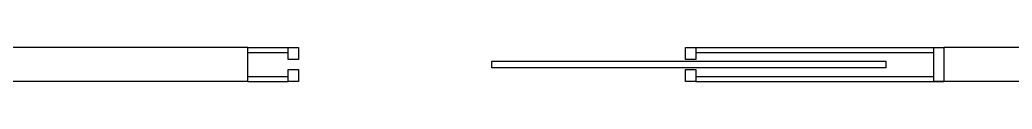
# Model space of a CAD drawing. Header units: millimetres. Extents: x 592430 to 684586, y -483905 to -416366.
# Drawn here: x 634211 to 637134, y -450708 to -450608 of the extents above; entities that cross this region are included whole.
import ezdxf

# ---------------------------------------------------------------- set-up
doc = ezdxf.new("R2010")
doc.units = ezdxf.units.MM
doc.header["$LTSCALE"] = 500
doc.layers.add('동물실', color=9, linetype='Continuous')

msp = doc.modelspace()

# ---------------------------------------------------------------- linework, layer by layer
at = {"layer": '동물실', "color": 251}
for p, q in [((634882.7, -450608.5), (634137.8, -450608.5)), ((634882.8, -450708.5), (634882.7, -450608.5)), ((634882.7, -450608.5), (635001.5, -450608.5)), ((634882.7, -450608.5), (635001.5, -450608.5)), ((635001.5, -450643.5), (635001.5, -450608.5)), ((635001.5, -450608.5), (635031.5, -450608.5)), ((635001.5, -450643.5), (635001.5, -450608.5)), ((635001.5, -450608.5), (635031.5, -450608.5)), ((635031.5, -450608.5), (635031.5, -450643.5)), ((635031.5, -450608.5), (635031.5, -450643.5)), ((636171.8, -450643.5), (636171.8, -450608.5)), ((636171.8, -450608.5), (636201.8, -450608.5)), ((636201.8, -450608.5), (636201.8, -450643.5)), ((636201.8, -450608.5), (636932.7, -450608.5)), ((636902.8, -450708.5), (636902.8, -450608.5)), ((636902.8, -450608.5), (636932.8, -450608.5)), ((640932.8, -450608.5), (636932.8, -450608.5)), ((636932.8, -450608.5), (636932.8, -450708.5)), ((634882.2, -450623.5), (635001.5, -450623.5)), ((634882.7, -450623.5), (635001.5, -450623.5)), ((635031.5, -450643.5), (635001.5, -450643.5)), ((635031.5, -450643.5), (635001.5, -450643.5)), ((635601.8, -450668.5), (635601.8, -450648.5)), ((635601.8, -450648.5), (636761.8, -450648.5)), ((636201.8, -450643.5), (636171.8, -450643.5)), ((636201.8, -450623.5), (636902.8, -450623.5)), ((636761.8, -450648.5), (636761.8, -450668.5)), ((635001.5, -450708.5), (635001.5, -450673.5)), ((635001.5, -450673.5), (635031.5, -450673.5)), ((635001.5, -450708.5), (635001.5, -450673.5)), ((635001.5, -450673.5), (635031.5, -450673.5)), ((635031.5, -450673.5), (635031.5, -450708.5)), ((635031.5, -450673.5), (635031.5, -450708.5)), ((636761.8, -450668.5), (635601.8, -450668.5)), ((636171.8, -450708.5), (636171.8, -450673.5)), ((636171.8, -450673.5), (636201.8, -450673.5)), ((636201.8, -450673.5), (636201.8, -450708.5)), ((634882.7, -450708.5), (634137.8, -450708.5)), ((634882.2, -450693.5), (635001.5, -450693.5)), ((634882.7, -450693.5), (635001.5, -450693.5)), ((634882.8, -450708.5), (635001.5, -450708.5)), ((634882.8, -450708.5), (635001.5, -450708.5)), ((635031.5, -450708.5), (635001.5, -450708.5)), ((635031.5, -450708.5), (635001.5, -450708.5)), ((636201.8, -450708.5), (636171.8, -450708.5)), ((636201.8, -450693.5), (636902.8, -450693.5)), ((636201.8, -450708.5), (636932.8, -450708.5)), ((636932.8, -450708.5), (636902.8, -450708.5)), ((637682.8, -450708.5), (636932.8, -450708.5))]:
    msp.add_line(p, q, dxfattribs=at)

doc.saveas('drawing.dxf')
